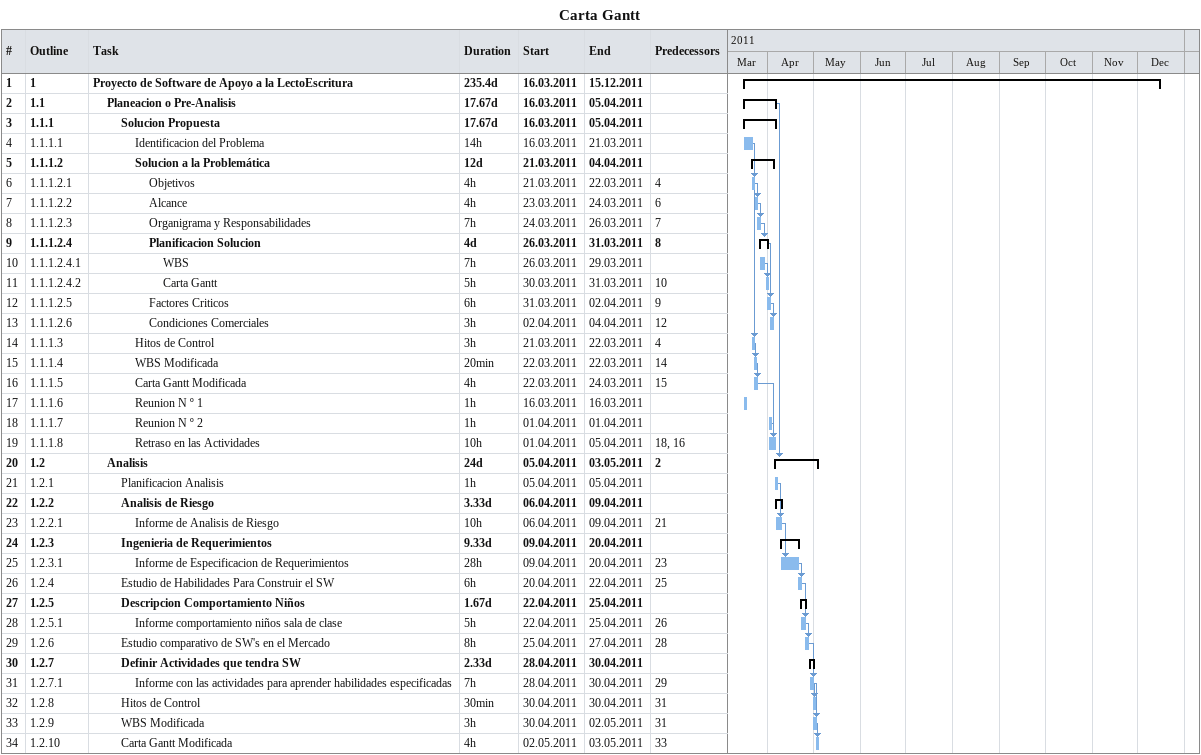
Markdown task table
Carta Gantt

| ID | WBS | Task | Duration | Start | Finish | Predecessors |
|---|---|---|---|---|---|---|
| 1 | 1 | **Proyecto de Software de Apoyo a la LectoEscritura** | 235.4d | 2011-03-16 | 2011-12-15 |  |
| 2 | 1.1 | **Planeacion o Pre-Analisis** | 17.67d | 2011-03-16 | 2011-04-05 |  |
| 3 | 1.1.1 | **Solucion Propuesta** | 17.67d | 2011-03-16 | 2011-04-05 |  |
| 4 | 1.1.1.1 | Identificacion del Problema | 14h | 2011-03-16 | 2011-03-21 |  |
| 5 | 1.1.1.2 | **Solucion a la Problemática** | 12d | 2011-03-21 | 2011-04-04 |  |
| 6 | 1.1.1.2.1 | Objetivos | 4h | 2011-03-21 | 2011-03-22 | 4 |
| 7 | 1.1.1.2.2 | Alcance | 4h | 2011-03-23 | 2011-03-24 | 6 |
| 8 | 1.1.1.2.3 | Organigrama y Responsabilidades | 7h | 2011-03-24 | 2011-03-26 | 7 |
| 9 | 1.1.1.2.4 | **Planificacion Solucion** | 4d | 2011-03-26 | 2011-03-31 | 8 |
| 10 | 1.1.1.2.4.1 | WBS | 7h | 2011-03-26 | 2011-03-29 |  |
| 11 | 1.1.1.2.4.2 | Carta Gantt | 5h | 2011-03-30 | 2011-03-31 | 10 |
| 12 | 1.1.1.2.5 | Factores Criticos | 6h | 2011-03-31 | 2011-04-02 | 9 |
| 13 | 1.1.1.2.6 | Condiciones Comerciales | 3h | 2011-04-02 | 2011-04-04 | 12 |
| 14 | 1.1.1.3 | Hitos de Control | 3h | 2011-03-21 | 2011-03-22 | 4 |
| 15 | 1.1.1.4 | WBS Modificada | 20min | 2011-03-22 | 2011-03-22 | 14 |
| 16 | 1.1.1.5 | Carta Gantt Modificada | 4h | 2011-03-22 | 2011-03-24 | 15 |
| 17 | 1.1.1.6 | Reunion N º 1 | 1h | 2011-03-16 | 2011-03-16 |  |
| 18 | 1.1.1.7 | Reunion N º 2 | 1h | 2011-04-01 | 2011-04-01 |  |
| 19 | 1.1.1.8 | Retraso en las Actividades | 10h | 2011-04-01 | 2011-04-05 | 18, 16 |
| 20 | 1.2 | **Analisis** | 24d | 2011-04-05 | 2011-05-03 | 2 |
| 21 | 1.2.1 | Planificacion Analisis | 1h | 2011-04-05 | 2011-04-05 |  |
| 22 | 1.2.2 | **Analisis de Riesgo** | 3.33d | 2011-04-06 | 2011-04-09 |  |
| 23 | 1.2.2.1 | Informe de Analisis de Riesgo | 10h | 2011-04-06 | 2011-04-09 | 21 |
| 24 | 1.2.3 | **Ingenieria de Requerimientos** | 9.33d | 2011-04-09 | 2011-04-20 |  |
| 25 | 1.2.3.1 | Informe de Especificacion de Requerimientos | 28h | 2011-04-09 | 2011-04-20 | 23 |
| 26 | 1.2.4 | Estudio de Habilidades Para Construir el SW | 6h | 2011-04-20 | 2011-04-22 | 25 |
| 27 | 1.2.5 | **Descripcion Comportamiento Niños** | 1.67d | 2011-04-22 | 2011-04-25 |  |
| 28 | 1.2.5.1 | Informe comportamiento niños sala de clase | 5h | 2011-04-22 | 2011-04-25 | 26 |
| 29 | 1.2.6 | Estudio comparativo de SW's en el Mercado | 8h | 2011-04-25 | 2011-04-27 | 28 |
| 30 | 1.2.7 | **Definir Actividades que tendra SW** | 2.33d | 2011-04-28 | 2011-04-30 |  |
| 31 | 1.2.7.1 | Informe con las actividades para aprender habilidades especificadas | 7h | 2011-04-28 | 2011-04-30 | 29 |
| 32 | 1.2.8 | Hitos de Control | 30min | 2011-04-30 | 2011-04-30 | 31 |
| 33 | 1.2.9 | WBS Modificada | 3h | 2011-04-30 | 2011-05-02 | 31 |
| 34 | 1.2.10 | Carta Gantt Modificada | 4h | 2011-05-02 | 2011-05-03 | 33 |
